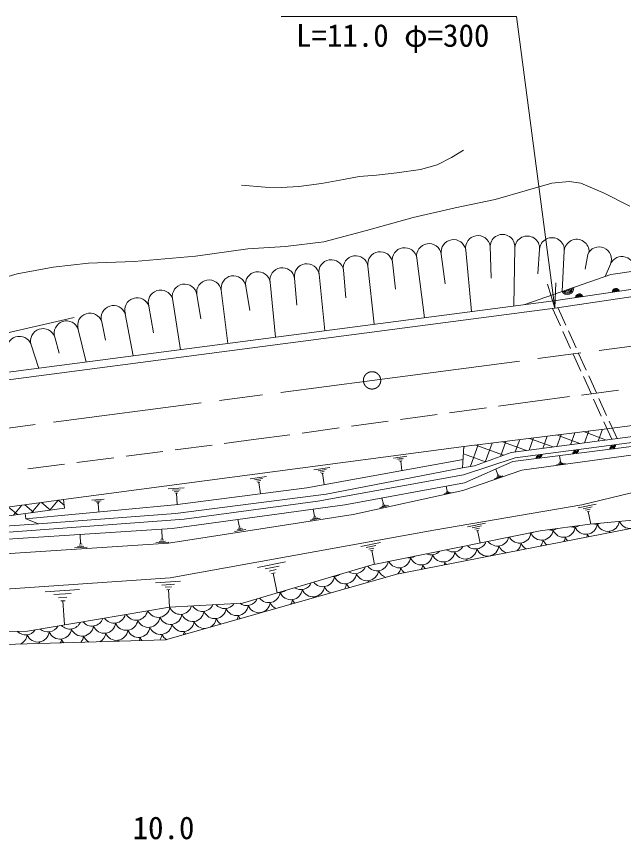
# Model space of a CAD drawing. Units: millimetres, scale not verified. Extents: x 40000 to 680000, y 20000 to 380000.
# Drawn here: x 247628 to 296635, y 269503 to 336000 of the extents above; entities that cross this region are included whole.
import ezdxf
from ezdxf.enums import TextEntityAlignment as Align

# ---------------------------------------------------------------- set-up
doc = ezdxf.new("R2010")
doc.units = ezdxf.units.MM
doc.header["$LTSCALE"] = 1000
doc.linetypes.add('CHAIN', pattern=[18.5, 12, -1.5, 3.5, -1.5])
for name, color, linetype, lineweight in [('M-BMK', 2, 'CHAIN', 13), ('M-STR-HTXT', 7, 'Continuous', 13), ('M-WORK', 1, 'Continuous', 13)]:
    doc.layers.add(name, color=color, linetype=linetype, lineweight=lineweight)
doc.styles.add('ＭＳ ゴシック', font='')
doc.styles.get('ＭＳ ゴシック').set_extended_font_data('MS Gothic')

# ---------------------------------------------------------------- blocks, each defined once
blk = doc.blocks.new('open_arrow')
at = {"color": 0, "linetype": 'Continuous', "lineweight": -2}
blk.add_lwpolyline([(7.5, 1.25), (0, 0), (7.5, -1.25)], dxfattribs=at)

msp = doc.modelspace()

# ---------------------------------------------------------------- hatches: boundary and pattern name
at = {"layer": 'M-WORK'}
h = msp.add_hatch(dxfattribs=at)
h.set_pattern_fill('USER', color=256, style=0, pattern_type=2)
h.set_pattern_definition([(250, (284531, 300363), (939.69, -342.02), []), (340, (284531, 300363), (342.02, 939.69), [])])
h.paths.add_polyline_path([(283738, 301246), (295284, 302697), (295598, 301827), (287559, 300771), (284597, 299686), (283653, 299620)])
h = msp.add_hatch(dxfattribs=at)
h.set_pattern_fill('USER', color=256, style=0, pattern_type=2)
h.set_pattern_definition([(50, (229986, 293648), (-766.044, 642.788), []), (140, (229986, 293648), (-642.788, -766.044), [])])
h.paths.add_polyline_path([(225515, 293450), (251417, 296966), (251504, 296270), (248339, 295838), (225583, 292728)])

# ---------------------------------------------------------------- linework, layer by layer
at = {"layer": 'M-BMK'}
for p, q in [((276335, 306599), (301867, 309950)), ((177257, 293596), (276335, 306599))]:
    msp.add_line(p, q, dxfattribs=at)
msp.add_circle((276335, 306599), 700, dxfattribs=at)
at = {"layer": 'M-STR-HTXT'}
msp.add_lwpolyline([(291091, 312441), (288000, 336000), (269000, 336000)], dxfattribs=at)
at = {"layer": 'M-WORK'}
for p, q in [((285868, 317456), (285963, 314859)), ((287864, 317325), (287782, 312611)), ((289859, 317195), (289729, 315199)), ((291008, 313035), (321808, 317552)), ((281921, 316808), (282233, 314407)), ((283894, 317132), (284374, 312164)), ((291091, 312441), (321898, 316958)), ((291855, 317064), (291690, 313781)), ((293742, 316772), (293537, 315582)), ((277974, 316159), (278232, 313955)), ((279947, 316483), (280570, 311664)), ((295585, 315996), (295162, 314991)), ((274027, 315510), (274208, 313276)), ((276000, 315835), (276494, 311129)), ((268106, 314538), (268546, 310085)), ((270080, 314862), (270252, 312666)), ((272053, 315186), (272521, 310607)), ((264161, 313878), (264690, 309579)), ((266133, 314213), (266457, 312240)), ((260217, 313209), (260881, 309079)), ((262189, 313543), (262524, 311572)), ((245593, 307071), (291008, 313035)), ((258317, 312586), (258699, 310451)), ((245671, 306476), (291091, 312441)), ((256416, 311963), (257053, 308576)), ((290899, 312415), (291540, 310999)), ((291977, 311060), (291337, 312477)), ((254516, 311340), (254819, 309855)), ((252615, 310717), (253242, 308076)), ((291746, 310543), (292364, 309177)), ((292800, 309237), (292183, 310604)), ((250715, 310094), (251066, 308800)), ((248814, 309471), (249437, 307570)), ((292570, 308721), (293188, 307355)), ((293622, 307414), (293005, 308781)), ((293395, 306899), (294013, 305533)), ((294445, 305591), (293828, 306958)), ((289498, 304913), (292264, 305283)), ((293255, 305416), (296228, 305815)), ((286551, 304511), (289498, 304913)), ((294219, 305077), (294837, 303710)), ((295268, 303768), (294651, 305135)), ((282588, 303970), (285561, 304375)), ((315615, 303964), (287888, 300346)), ((274662, 302888), (277634, 303294)), ((278625, 303429), (281597, 303834)), ((315665, 303568), (287687, 300035)), ((295043, 303255), (295684, 301838)), ((296113, 301895), (295474, 303312)), ((270698, 302347), (273671, 302753)), ((266761, 301810), (269708, 302212)), ((260440, 300990), (263415, 301376)), ((264407, 301504), (266761, 301810)), ((256473, 300475), (259448, 300861)), ((252507, 299961), (255482, 300347)), ((278062, 300317), (279138, 300463)), ((278346, 300246), (278884, 300319)), ((278495, 300156), (278764, 300193)), ((278577, 300058), (278711, 300076)), ((278644, 300067), (278747, 299314)), ((287687, 300035), (283785, 298325)), ((291735, 299917), (291391, 299870)), ((291639, 299975), (291467, 299951)), ((291544, 300032), (291478, 300513)), ((291587, 300037), (291501, 300026)), ((248540, 299446), (251515, 299832)), ((271635, 299384), (272927, 299560)), ((271976, 299299), (272621, 299387)), ((286489, 298970), (286328, 299437)), ((291916, 299872), (291228, 299778)), ((266501, 298657), (267800, 298834)), ((266844, 298571), (267493, 298660)), ((272155, 299192), (272478, 299236)), ((272253, 299074), (272415, 299096)), ((272334, 299085), (272457, 298181)), ((286892, 298885), (286225, 298654)), ((286702, 298894), (286369, 298779)), ((286596, 298932), (286429, 298874)), ((286531, 298984), (286448, 298956)), ((259862, 297830), (261170, 297919)), ((267024, 298464), (267349, 298508)), ((267123, 298345), (267285, 298367)), ((267204, 298356), (267328, 297446)), ((282395, 297657), (282305, 298054)), ((260198, 297721), (260852, 297766)), ((260370, 297602), (260697, 297624)), ((260461, 297477), (260624, 297488)), ((260543, 297482), (260605, 296566)), ((282716, 297551), (282150, 297424)), ((282562, 297576), (282279, 297512)), ((282478, 297617), (282337, 297585)), ((282430, 297665), (282359, 297649)), ((253704, 296928), (254699, 296996)), ((253960, 296845), (254457, 296879)), ((254091, 296754), (254340, 296771)), ((254160, 296659), (254284, 296668)), ((254222, 296663), (254270, 295967)), ((277250, 296604), (277122, 297091)), ((277294, 296615), (277207, 296593)), ((292971, 296298), (294427, 296593)), ((271688, 295623), (271572, 296194)), ((277652, 296487), (276957, 296304)), ((277460, 296511), (277113, 296420)), ((277355, 296557), (277181, 296512)), ((293365, 296226), (294093, 296373)), ((293576, 296117), (293940, 296191)), ((293697, 295990), (293879, 296027)), ((293788, 296009), (293994, 294990)), ((265635, 294737), (265511, 295369)), ((272146, 295461), (271330, 295295)), ((271925, 295501), (271517, 295418)), ((271807, 295562), (271603, 295521)), ((271739, 295633), (271637, 295613)), ((265896, 294601), (265445, 294512)), ((265766, 294669), (265540, 294625)), ((265691, 294748), (265579, 294726)), ((284035, 294762), (285491, 295057)), ((284428, 294690), (285156, 294838)), ((284640, 294582), (285004, 294655)), ((252805, 293405), (252763, 294130)), ((259392, 293804), (259350, 294528)), ((266139, 294555), (265237, 294378)), ((284760, 294455), (284942, 294491)), ((284851, 294473), (285057, 293454)), ((252940, 293309), (252681, 293294)), ((252870, 293409), (252740, 293401)), ((259927, 293523), (258892, 293463)), ((259663, 293611), (259145, 293582)), ((259527, 293708), (259268, 293693)), ((259457, 293807), (259327, 293800)), ((275415, 293168), (277016, 293492)), ((253341, 293124), (252305, 293064)), ((253076, 293213), (252558, 293183)), ((275848, 293089), (276648, 293251)), ((276080, 292969), (276481, 293050)), ((276213, 292829), (276413, 292870)), ((276313, 292850), (276540, 291729)), ((267086, 291474), (269357, 291933)), ((267700, 291362), (268835, 291591)), ((268030, 291192), (268597, 291307)), ((268217, 290994), (268501, 291051)), ((268359, 291022), (268681, 289433)), ((258842, 290232), (260866, 290370)), ((259362, 290064), (260374, 290133)), ((249934, 289526), (252711, 289715)), ((250647, 289296), (252035, 289390)), ((259629, 289879), (260134, 289913)), ((259769, 289685), (260022, 289702)), ((259895, 289694), (259992, 288278)), ((251013, 289042), (251707, 289089)), ((251205, 288776), (251552, 288799)), ((251379, 288788), (251511, 286844))]:
    msp.add_line(p, q, dxfattribs=at)
for points in [[(265783, 322366), (267697, 322216), (269024, 322185), (270425, 322261), (272264, 322502), (274027, 322833), (275293, 323060), (276680, 323180), (278323, 323361), (280252, 323647), (281593, 324024), (282754, 324612), (283718, 325200)], [(245642, 314605), (247676, 315215), (250593, 315757), (253441, 316063), (257137, 316198), (262088, 316639), (266293, 317216), (269345, 317419), (272431, 317792), (275890, 318708), (279654, 319759), (283045, 320539), (286266, 321217), (288877, 321963), (290844, 322540), (292235, 322675), (293184, 322540), (295083, 321726), (297152, 320674)], [(321808, 317552), (321662, 318925), (295617, 315150), (288670, 312728)], [(224041, 304635), (227635, 305494), (232564, 306760), (238961, 308524), (242963, 309586), (246082, 310264), (252277, 311689)], [(451712, 273325), (445774, 277409), (446196, 278223), (426369, 287876), (415273, 292797), (403438, 297646), (397419, 299935), (389450, 302546), (384974, 303903), (375750, 305632), (365747, 307056), (360004, 307633), (355144, 307927), (350170, 308062), (342009, 307882), (331260, 307283), (319998, 305896), (310868, 304713), (295284, 302697), (283738, 301246)], [(283648, 299528), (284597, 299686), (287559, 300771), (320701, 305123), (331320, 306581), (342070, 307113), (352516, 307241), (359332, 306902), (366555, 306257), (375711, 304969), (384663, 302832), (395055, 299660), (403075, 296751), (409337, 294242), (419148, 289788), (426100, 286533), (444920, 277275), (451363, 272867)], [(181680, 280704), (193130, 283645), (203049, 285307), (218580, 287596), (228838, 288435), (246336, 289707), (260035, 290639), (281314, 294505), (293268, 296540), (309189, 300389), (315665, 303568), (332282, 305704), (342904, 306264)], [(142505, 274879), (145443, 274931), (157619, 277327), (176193, 281489), (192267, 285728), (195726, 285965), (218090, 289085), (229992, 290789), (242556, 292315), (259901, 293434), (274805, 295774), (283656, 297707), (288437, 299335), (314283, 302889)], [(283738, 301246), (251417, 296966), (225515, 293450), (213285, 291772), (185149, 288136), (195077, 288540), (213990, 291127), (226162, 292808), (251504, 296270), (251417, 296966)], [(249406, 295003), (260453, 295854), (272627, 297414), (283648, 299528), (283738, 301246)], [(287888, 300346), (283718, 298967), (271947, 296835), (261161, 295378), (240453, 293852), (195426, 287742), (191322, 286886), (191390, 286525), (195889, 287361), (241094, 293380), (260186, 294643), (274123, 296542), (283785, 298325)], [(248381, 295410), (260416, 296540), (271064, 297930), (283683, 300203)], [(154332, 270169), (167947, 274113), (182715, 278182), (195682, 281340), (199005, 281815), (218656, 284443), (259654, 285630), (278347, 290945), (300530, 295280), (301694, 295698), (293906, 294992), (289916, 294438), (276352, 291691), (265874, 288605), (259988, 288277), (248515, 286337), (218593, 285378), (198860, 282755), (199005, 281815)], [(192545, 287580), (195567, 288161), (240870, 294411), (249406, 295003), (248381, 295410), (248339, 295838)]]:
    msp.add_lwpolyline(points, dxfattribs=at)
for centre, radius, start, end in [((282908, 316970), 1000, 9.33121, 189.33121), ((284881, 317294), 1000, 9.33121, 189.33121), ((286866, 317391), 1000, 356.25471, 176.25471), ((288862, 317260), 1000, 356.25471, 176.25471), ((290857, 317129), 1000, 356.25471, 176.25471), ((292853, 316999), 1000, 356.25471, 176.25471), ((278961, 316321), 1000, 9.33121, 189.33121), ((280934, 316645), 1000, 9.33121, 189.33121), ((294663, 316384), 1000, 337.16938, 157.16938), ((275014, 315673), 1000, 9.33121, 189.33121), ((276987, 315997), 1000, 9.33121, 189.33121), ((296507, 315608), 1000, 349.25732, 157.16938), ((271066, 315024), 1000, 9.33121, 189.33121), ((273040, 315348), 1000, 9.33121, 189.33121), ((267119, 314375), 1000, 9.33121, 189.33121), ((269093, 314700), 1000, 9.33121, 189.33121), ((263175, 313711), 1000, 9.64018, 189.64018), ((265147, 314046), 1000, 9.64018, 189.64018), ((259267, 312897), 1000, 18.14905, 198.14905), ((261203, 313376), 1000, 9.64018, 189.64018), ((292107, 314045), 512, 211.90198, 6.54121), ((292107, 314045), 410, 215.14728, 3.29592), ((292107, 314045), 308, 220.68172, 357.76147), ((292107, 314045), 205, 232.50499, 345.93821), ((296027, 313715), 305, 18.73157, 177.95386), ((296027, 313715), 244, 21.36969, 175.31574), ((296027, 313715), 183, 25.83314, 170.85229), ((257367, 312274), 1000, 18.14905, 198.14905), ((293059, 313280), 305, 18.73157, 177.95386), ((293059, 313280), 244, 21.36969, 175.31574), ((293059, 313280), 183, 25.83314, 170.85229), ((293059, 313280), 122, 35.139, 161.54643), ((293059, 313280), 100, 41.70973, 154.9757), ((296027, 313715), 122, 35.139, 161.54643), ((296027, 313715), 100, 41.70973, 154.9757), ((255466, 311651), 1000, 18.14905, 198.14905), ((253566, 311028), 1000, 18.14905, 198.14905), ((251665, 310405), 1000, 18.14905, 198.14905), ((249765, 309782), 1000, 18.14905, 198.14905), ((247864, 309159), 1000, 18.14905, 198.14905), ((295724, 301049), 200, 7.1969, 187.1969), ((295802, 301379), 200, 187.43451, 7.43451), ((295802, 301379), 160, 187.43451, 7.43451), ((295802, 301379), 120, 187.43451, 7.43451), ((295802, 301379), 100, 187.43451, 7.43451), ((289852, 300603), 200, 187.43451, 7.43451), ((289852, 300603), 160, 187.43451, 7.43451), ((289852, 300603), 120, 187.43451, 7.43451), ((289852, 300603), 100, 187.43451, 7.43451), ((292747, 300674), 200, 7.1969, 187.1969), ((292747, 300674), 160, 7.1969, 187.1969), ((292747, 300674), 120, 7.1969, 187.1969), ((292827, 300991), 200, 187.43451, 7.43451), ((292747, 300674), 100, 7.1969, 187.1969), ((292827, 300991), 160, 187.43451, 7.43451), ((292827, 300991), 120, 187.43451, 7.43451), ((292827, 300991), 100, 187.43451, 7.43451), ((295724, 301049), 160, 7.1969, 187.1969), ((295724, 301049), 120, 7.1969, 187.1969), ((295724, 301049), 100, 7.1969, 187.1969), ((289771, 300298), 200, 7.1969, 187.1969), ((289771, 300298), 160, 7.1969, 187.1969), ((289771, 300298), 120, 7.1969, 187.1969), ((289771, 300298), 100, 7.1969, 187.1969), ((290826, 295430), 929, 255.67439, 299.73768), ((291811, 294854), 929, 201.82253, 353.32247), ((292610, 295667), 929, 254.9943, 300.41776), ((293595, 295092), 929, 201.82253, 353.32247), ((294395, 295904), 929, 255.48214, 295.03263), ((295379, 295329), 929, 201.82253, 352.13989), ((297163, 295566), 929, 203.03081, 277.07718), ((286458, 294143), 929, 216.76766, 346.12754), ((288242, 294380), 929, 208.7053, 353.32247), ((289042, 295192), 929, 270.95877, 291.93642), ((290026, 294617), 929, 201.82253, 353.32247), ((291011, 294042), 929, 329.94743, 353.32247), ((292795, 294279), 929, 201.82253, 223.71913), ((292795, 294279), 929, 338.39499, 353.32247), ((294579, 294516), 929, 201.82253, 216.0094), ((294579, 294516), 929, 346.10472, 353.32247), ((296364, 294753), 929, 201.82253, 208.7578), ((284673, 293905), 929, 225.41207, 337.48312), ((287442, 293567), 929, 307.78661, 353.32247), ((289226, 293805), 929, 201.82253, 241.89118), ((289226, 293805), 929, 320.22294, 353.32247), ((291011, 294042), 929, 201.82253, 232.16669), ((281105, 293431), 929, 246.60128, 316.29391), ((282089, 292856), 929, 201.82253, 353.32247), ((282889, 293668), 929, 235.05263, 327.84256), ((283873, 293093), 929, 201.82253, 353.32247), ((285658, 293330), 929, 201.82253, 353.32247), ((287442, 293567), 929, 201.82253, 254.32751), ((276736, 292144), 929, 216.9667, 348.1145), ((278521, 292381), 929, 206.8188, 353.32247), ((279320, 293194), 929, 263.5658, 299.32939), ((280305, 292619), 929, 201.82253, 353.32247), ((281289, 292043), 929, 337.48035, 353.32247), ((283074, 292281), 929, 201.82253, 216.85725), ((283074, 292281), 929, 345.25686, 353.32247), ((284858, 292518), 929, 201.82253, 209.56375), ((284858, 292518), 929, 352.55037, 353.32247), ((286642, 292755), 929, 201.82253, 202.57043), ((274952, 291907), 929, 236.87123, 335.948), ((277721, 291569), 929, 318.99374, 353.32247), ((279505, 291806), 929, 201.82253, 233.19145), ((279505, 291806), 929, 328.92267, 353.32247), ((281289, 292043), 929, 201.82253, 224.63377), ((272368, 290857), 929, 216.94209, 353.32247), ((273168, 291670), 929, 267.62513, 305.1941), ((274152, 291094), 929, 201.82253, 353.32247), ((275936, 291332), 929, 201.82253, 353.32247), ((277721, 291569), 929, 201.82253, 252.04216), ((270583, 290620), 929, 236.84095, 335.97828), ((271568, 290045), 929, 201.82253, 353.32247), ((273352, 290282), 929, 201.82253, 247.53599), ((273352, 290282), 929, 324.21061, 353.32247), ((275136, 290519), 929, 201.82253, 226.17259), ((275136, 290519), 929, 345.57401, 353.32247), ((276921, 290756), 929, 201.82253, 208.85625), ((267999, 289570), 929, 216.91748, 353.32247), ((268799, 290383), 929, 267.5537, 305.26553), ((269784, 289808), 929, 201.82253, 353.32247), ((266215, 289333), 929, 232.84839, 336.00855), ((267199, 288758), 929, 201.82253, 353.32247), ((268984, 288995), 929, 201.82253, 243.43999), ((268984, 288995), 929, 328.30661, 353.32247), ((270768, 289232), 929, 201.82253, 223.1448), ((270768, 289232), 929, 348.6018, 353.32247), ((272552, 289469), 929, 201.82253, 206.14707), ((257293, 288147), 929, 209.81671, 349.38245), ((259078, 288384), 929, 205.68153, 353.32247), ((259878, 289197), 929, 274.53964, 278.81737), ((260862, 288622), 929, 201.82253, 344.668), ((261846, 288046), 929, 201.82253, 353.32247), ((262646, 288859), 929, 210.95194, 335.42398), ((263631, 288283), 929, 201.82253, 353.32247), ((264431, 289096), 929, 221.06913, 325.30678), ((265415, 288521), 929, 201.82253, 353.32247), ((253725, 287673), 929, 218.46228, 340.73687), ((255509, 287910), 929, 214.0651, 345.13405), ((258278, 287572), 929, 201.82253, 353.32247), ((260062, 287809), 929, 201.82253, 353.32247), ((262831, 287471), 929, 299.55868, 353.32247), ((264615, 287708), 929, 201.82253, 239.6424), ((264615, 287708), 929, 332.1042, 353.32247), ((266399, 287945), 929, 201.82253, 220.19743), ((266399, 287945), 929, 351.54917, 353.32247), ((268184, 288183), 929, 201.82253, 203.46093), ((250156, 287198), 929, 227.90446, 331.29469), ((251941, 287436), 929, 223.05439, 336.14476), ((252925, 286860), 929, 201.82253, 353.32247), ((254709, 287097), 929, 201.82253, 353.32247), ((256494, 287335), 929, 201.82253, 353.32247), ((257478, 286759), 929, 201.82253, 353.32247), ((259262, 286997), 929, 201.82253, 353.32247), ((261047, 287234), 929, 201.82253, 353.32247), ((262831, 287471), 929, 201.82253, 272.18792), ((248372, 286961), 929, 224.4192, 326.09498), ((247572, 286149), 929, 292.40218, 353.32247), ((249356, 286386), 929, 201.82253, 353.32247), ((251141, 286623), 929, 201.82253, 353.32247), ((252125, 286048), 929, 318.4471, 353.32247), ((253909, 286285), 929, 201.82253, 243.83948), ((253909, 286285), 929, 299.47696, 353.32247), ((255694, 286522), 929, 201.82253, 353.32247), ((258462, 286184), 929, 322.31649, 353.32247), ((260247, 286421), 929, 201.82253, 236.0723), ((260247, 286421), 929, 335.6743, 353.32247), ((262031, 286658), 929, 201.82253, 217.31712), ((248556, 285573), 929, 345.08689, 353.32247), ((250341, 285811), 929, 201.82253, 210.66734), ((250341, 285811), 929, 332.64911, 353.32247), ((252125, 286048), 929, 201.82253, 224.86934), ((254894, 285710), 929, 348.09815, 353.32247), ((256678, 285947), 929, 201.82253, 207.39291), ((256678, 285947), 929, 335.92353, 353.32247), ((258462, 286184), 929, 201.82253, 220.99996)]:
    msp.add_arc(centre, radius, start, end, dxfattribs=at)

# ---------------------------------------------------------------- block references
at = {"layer": 'M-STR-HTXT', "xscale": 267, "yscale": 267, "rotation": 97.5}
msp.add_blockref('open_arrow', (291091, 312441), dxfattribs=at)

# ---------------------------------------------------------------- texts
at = {"layer": 'M-STR-HTXT', "style": 'ＭＳ ゴシック'}
for s, p in [('L=11.0 φ=300', (278000, 333000)), ('10.0', (259500, 268983))]:
    msp.add_text(s, height=1833, dxfattribs=at).set_placement(p, align=Align.BOTTOM_CENTER)

doc.saveas('drawing.dxf')
